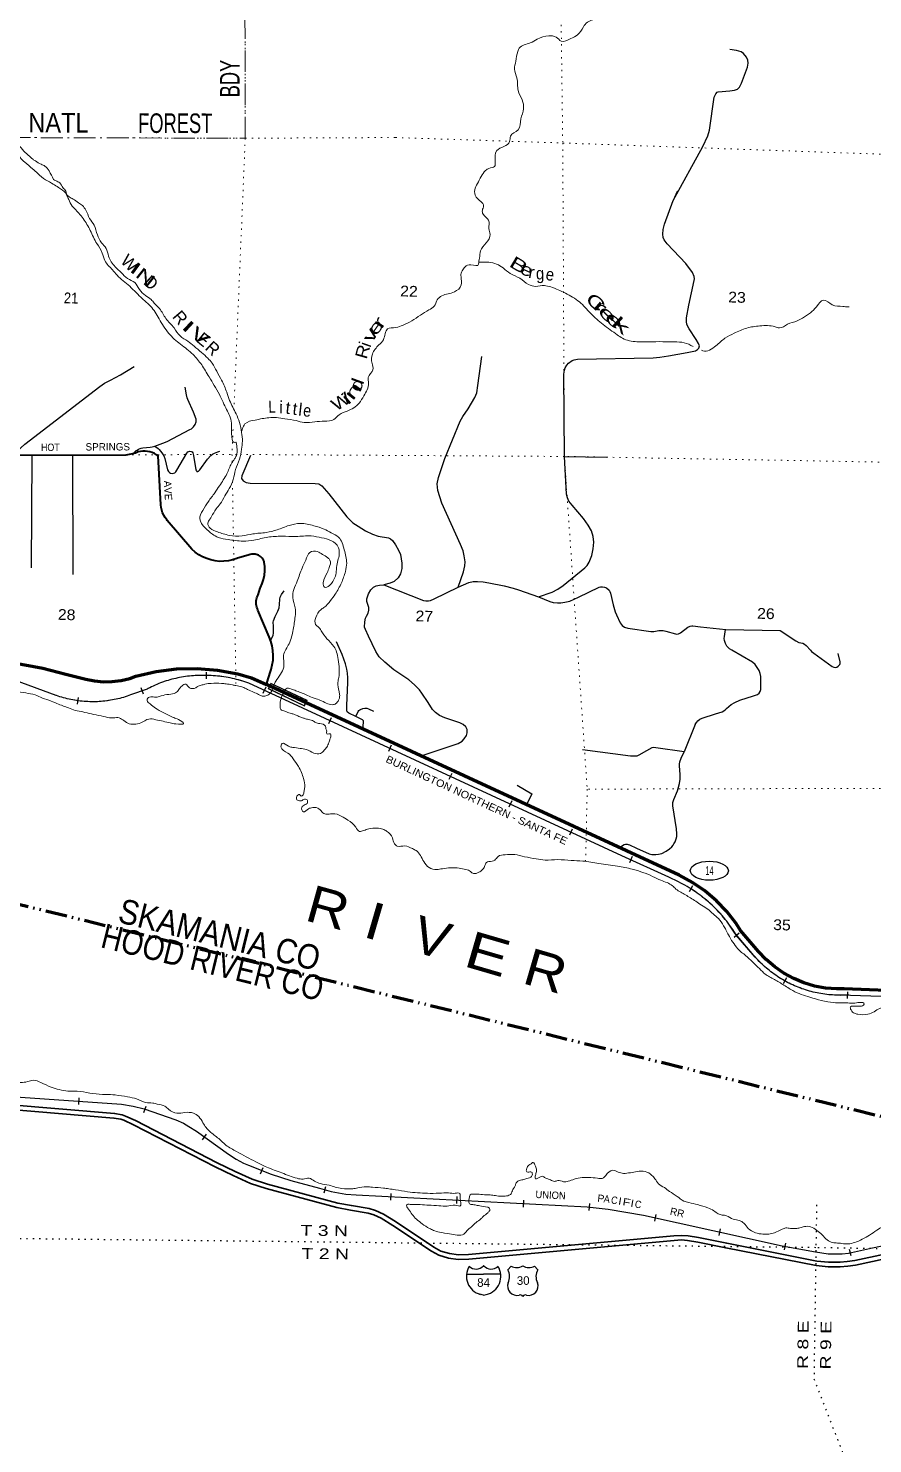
# Model space of a CAD drawing. Header units: feet. Extents: x -256679 to 5, y -731788 to -547785.
# Drawn here: x -206259 to -192535, y -664317 to -641305 of the extents above; entities that cross this region are included whole.
import ezdxf
from ezdxf.enums import TextEntityAlignment as Align

# ---------------------------------------------------------------- set-up
doc = ezdxf.new("R2010")
doc.units = ezdxf.units.FT
doc.header["$LTSCALE"] = 70
for name, pattern in [('DASH_DOUBLE_DOT', [9.2, 5, -1.2, 0.3, -1.2, 0.3, -1.2]), ('DOT_DASHED', [7.7, 5, -1.2, 0.3, -1.2]), ('DOTTED', [1.5, 0.3, -1.2])]:
    doc.linetypes.add(name, pattern=pattern)
for name, color, linetype, lineweight in [('10', 7, 'DASH_DOUBLE_DOT', 70), ('15', 7, 'Continuous', 25), ('16', 7, 'Continuous', 25), ('17', 7, 'Continuous', 25), ('18', 7, 'Continuous', 35), ('23', 7, 'Continuous', 70), ('26', 7, 'Continuous', 40), ('29', 7, 'Continuous', 25), ('34', 7, 'Continuous', 25), ('39', 7, 'Continuous', 13), ('44', 7, 'DOT_DASHED', 13), ('59', 7, 'Continuous', 13), ('6', 7, 'DOTTED', 25), ('7', 7, 'DOTTED', 13)]:
    doc.layers.add(name, color=color, linetype=linetype, lineweight=lineweight)
for name, color, linetype in [('12', 7, 'Continuous'), ('27', 7, 'Continuous'), ('41', 7, 'Continuous')]:
    doc.layers.add(name, color=color, linetype=linetype)

msp = doc.modelspace()

# ---------------------------------------------------------------- linework, layer by layer
at = {"layer": '10'}
msp.add_lwpolyline([(-223936.63, -662299.07), (-221569.05, -660071.51), (-207224.35, -655345.29), (-191917.8, -659112.25)], dxfattribs=at)
at = {"layer": '15'}
for p, q in [((-199134.73, -661558.53), (-198858.32, -661558.53)), ((-198862.02, -661427.06), (-198859.12, -661424.15)), ((-198855.95, -661426.53), (-198859.38, -661424.15)), ((-198858.32, -661904.11), (-198922.21, -661886.15)), ((-198858.85, -661904.37), (-198795.22, -661885.63))]:
    msp.add_line(p, q, dxfattribs=at)
msp.add_lwpolyline([(-198582.96, -661558.53), (-198858.85, -661558.53), (-198858.32, -661558.53)], dxfattribs=at)
for centre, radius, start, end in [((-198832.1, -661593.63), 306.13, 148.44436, 254.43378), ((-198980.7, -661311.03), 165.66, 227.34248, 315.8117), ((-198737.01, -661311.03), 165.66, 224.18831, 312.69403), ((-198885.61, -661593.63), 306.13, 283.08087, 31.62484)]:
    msp.add_arc(centre, radius, start, end, dxfattribs=at)
at = {"layer": '16'}
for p, q in [((-198464.75, -661488.32), (-198413.44, -661429.56)), ((-198221.68, -661423.59), (-198221.96, -661423.79)), ((-198029.59, -661429.47), (-197978.2, -661488.32))]:
    msp.add_line(p, q, dxfattribs=at)
for centre, radius, start, end in [((-198657.73, -661598.95), 222.05, 332.97043, 29.75871), ((-198322.36, -661271.9), 182.07, 239.97227, 303.45418), ((-198120.58, -661272.4), 181.52, 236.33975, 300.08743), ((-198120.59, -661271.9), 182.07, 236.54582, 236.59441), ((-197785.23, -661598.95), 222.05, 150.24129, 207.02957), ((-198318.54, -661753.85), 151.42, 159.09177, 283.81923), ((-198124.42, -661753.85), 151.42, 256.18077, 20.90823)]:
    msp.add_arc(centre, radius, start, end, dxfattribs=at)
for centre, major_axis, start_param, end_param in [((-198263.2, -661952.67), (-19.56, 51.67), 4.95877769, 6.28318531), ((-198179.75, -661952.67), (19.56, 51.67), 0, 1.32637542)]:
    msp.add_ellipse(centre, major_axis=major_axis, ratio=0.929097, start_param=start_param, end_param=end_param, dxfattribs=at)
at = {"layer": '17'}
msp.add_ellipse((-195190.04, -655000.99), major_axis=(-309.24, 1), ratio=0.500121, dxfattribs=at)
at = {"layer": '18'}
for points in [[(-206600.5, -658804.48), (-204857.2, -658947.38), (-204734.95, -658968.28), (-204678.94, -658989.84), (-204518.67, -659062.83), (-203190.3, -659750.79), (-202899.56, -659890.78), (-202618.23, -660014.14), (-202373.93, -660097.69), (-201227.89, -660403.75), (-201007.31, -660446.73), (-200719.49, -660494.28), (-200616.87, -660524.32), (-200486.84, -660584.8), (-200292.04, -660705.65), (-199665.87, -661123.87), (-199556.22, -661183.99), (-199413.34, -661224.98), (-199267.56, -661248.65), (-199102.5, -661243.35), (-195767.03, -660939.41), (-195644.17, -660929.65), (-195536.46, -660938.28), (-195365.98, -660964.22), (-194907.43, -661058.97), (-193442.56, -661347.79), (-193252.99, -661365.04), (-193063.42, -661365.04), (-192947.09, -661356.41), (-192826.46, -661339.17), (-191934.59, -661147.65)], [(-206605.16, -658879.35), (-204866.6, -659021.86), (-204754.94, -659040.95), (-204707.98, -659059.03), (-204551.48, -659130.3), (-203223.82, -659817.89), (-202930.9, -659958.93), (-202645.47, -660084.09), (-202395.77, -660169.49), (-201244.76, -660476.87), (-201020.6, -660520.55), (-200736.2, -660567.54), (-200643.37, -660594.71), (-200522.55, -660650.91), (-200332.65, -660768.72), (-199704.8, -661188.06), (-199584.94, -661253.78), (-199429.75, -661298.3), (-199272.41, -661323.84), (-199097.89, -661318.24), (-195760.66, -661014.14), (-195644.2, -661004.89), (-195545.11, -661012.83), (-195379.22, -661038.07), (-194922.27, -661132.49), (-193453.24, -661422.13), (-193256.4, -661440.04), (-193060.64, -661440.04), (-192939, -661431.02), (-192813.27, -661413.05), (-191935.23, -661224.5)]]:
    msp.add_lwpolyline(points, dxfattribs=at)
at = {"layer": '23'}
for points in [[(-206519.33, -651617.18), (-206020.53, -651705.7), (-205651.1, -651806.98), (-205326.83, -651888.65), (-205184.77, -651915.83), (-205040.64, -651928.02), (-204896.03, -651925.07), (-204752.53, -651907.02), (-204611.69, -651874.07), (-204509.71, -651840.16), (-204183.5, -651762.71), (-203850.98, -651719.79), (-203515.79, -651711.87), (-203181.61, -651739.02), (-202852.1, -651800.96), (-202632.46, -651862.64), (-202388.64, -651975.33)], [(-191900.05, -656962.5), (-192999.15, -656922.84), (-193119.44, -656923.57), (-193299.93, -656908.91), (-193477.9, -656875.47), (-193651.4, -656823.61), (-193818.53, -656753.89), (-193977.45, -656667.09), (-194126.43, -656564.15), (-194263.84, -656446.2), (-194388.16, -656314.54), (-194680.78, -655974.92), (-194755.37, -655860.3), (-194905.71, -655665.97), (-195075.54, -655488.42), (-195263, -655329.6), (-195466.04, -655191.24), (-195682.42, -655074.86), (-201743.72, -652273.4), (-202388.64, -651975.33)]]:
    msp.add_lwpolyline(points, dxfattribs=at)
at = {"layer": '26'}
msp.add_lwpolyline([(-202388.64, -651975.33), (-202381.25, -651951.28), (-202322.84, -651761.27), (-202312.64, -651731.32), (-202293.01, -651655.92), (-202281.37, -651578.88), (-202277.85, -651501.04), (-202282.48, -651423.27), (-202295.22, -651346.41), (-202315.92, -651271.29), (-202344.36, -651198.76), (-202525.96, -650764.03), (-202536.27, -650743.51), (-202545.75, -650718.93), (-202552.61, -650693.48), (-202556.77, -650667.46), (-202558.19, -650641.15), (-202556.85, -650614.83), (-202552.76, -650588.8), (-202545.98, -650563.34), (-202536.57, -650538.72), (-202524.64, -650515.23), (-202491.36, -650405.83), (-202486.06, -650395.55), (-202457.79, -650331.38), (-202436.39, -650264.62), (-202422.07, -650195.98), (-202415.02, -650126.22), (-202415.29, -650056.1), (-202422.89, -649986.4), (-202427.65, -649972.36), (-202435.64, -649954.41), (-202445.46, -649937.4), (-202457, -649921.5), (-202470.15, -649906.89), (-202484.74, -649893.74), (-202500.64, -649882.19), (-202517.65, -649872.36), (-202535.6, -649864.37), (-202554.28, -649858.29), (-202573.5, -649854.2), (-202593.04, -649852.15), (-202612.69, -649852.14), (-202632.23, -649854.19), (-202651.45, -649858.27), (-202670.14, -649864.34), (-202688.09, -649872.33), (-202859.89, -649921.52), (-202870.11, -649925.58), (-202938.07, -649947.96), (-203008.01, -649963.11), (-203079.14, -649970.86), (-203150.7, -649971.14), (-203221.89, -649963.94), (-203291.94, -649949.34), (-203360.08, -649927.49), (-203425.56, -649898.64), (-203487.67, -649863.1), (-203545.72, -649821.27), (-203599.08, -649773.6), (-204002.19, -649306.34), (-204009.96, -649297.03), (-204036.29, -649260.87), (-204058.71, -649222.14), (-204076.95, -649181.29), (-204090.82, -649138.75), (-204100.17, -649095), (-204104.89, -649050.51), (-204149.59, -648254.53), (-204174.59, -648237.22), (-204208.62, -648218.08), (-204244.46, -648202.6), (-204281.72, -648190.95), (-204320, -648183.26), (-204358.86, -648179.61), (-204397.9, -648180.05), (-204436.68, -648184.57), (-204474.77, -648193.11), (-204519.28, -648209.85), (-204594.83, -648231.21), (-204672.19, -648244.57), (-206870.31, -648249.68)], dxfattribs=at)
at = {"layer": '29'}
for p, q in [((-198953.19, -647111.27), (-198887.31, -646643.6)), ((-197546.2, -648265.93), (-197556.2, -646929.77)), ((-206200.51, -648250.86), (-206215.49, -650078.8)), ((-205541.54, -648248.08), (-205535.13, -650182.87)), ((-197546.2, -648265.93), (-196859.4, -648276.54)), ((-195417.85, -652624.28), (-195601.45, -653068.91)), ((-199888.61, -653136.33), (-199272.95, -652933.6))]:
    msp.add_line(p, q, dxfattribs=at)
for points in [[(-195777.61, -644102.47), (-195293.26, -643227.77), (-195213.66, -643052.29), (-195185.33, -642963.2), (-195109.77, -642423.26), (-195086.83, -642369.26), (-195062.55, -642344.97), (-195045.01, -642336.87), (-194856.13, -642320.67), (-194779.22, -642312.57), (-194732, -642293.67), (-194700.97, -642263.97), (-194667.24, -642196.48), (-194570.1, -641937.31), (-194559.31, -641872.51), (-194564.7, -641821.22), (-194586.29, -641775.32), (-194634.86, -641715.93), (-194672.64, -641688.93), (-194748.19, -641667.34), (-194856.13, -641651.14)], [(-197556.2, -646929.77), (-197546.37, -646864.28), (-197532.88, -646823.78), (-197505.89, -646783.29), (-197477.56, -646748.19), (-197419.55, -646707.7), (-197387.17, -646696.9), (-197331.85, -646683.4), (-196101.41, -646661.8), (-195994.83, -646653.7), (-195853.16, -646629.4), (-195550.94, -646575.41), (-195416.03, -646548.41), (-195380.96, -646529.51), (-195360.72, -646507.92), (-195351.27, -646467.42), (-195364.77, -646426.92), (-195405.23, -646364.83), (-195518.56, -646192.05), (-195553.65, -646121.86), (-195561.75, -646070.56), (-195561.74, -646013.87), (-195523.96, -645808.69), (-195437.61, -645403.73), (-195433.58, -645376.74), (-195436.28, -645338.94), (-195464.6, -645274.14), (-195572.53, -645128.36), (-195874.75, -644809.79), (-195926.02, -644745.01), (-195939.51, -644707.21), (-195944.9, -644653.21), (-195942.21, -644577.63), (-195917.92, -644491.22), (-195777.61, -644102.47)], [(-206472.32, -648251.21), (-206410.7, -648156.06), (-206381.02, -648123.66), (-206313.56, -648066.97), (-205096.63, -647130.18), (-205018.38, -647076.18), (-204923.94, -647024.89), (-204759.34, -646938.5), (-204538.08, -646800.82)], [(-204200.11, -648096.67), (-204071.6, -648050.77), (-204003.47, -648021.07), (-203631.77, -647829.4), (-203608.16, -647814.55), (-203573.76, -647786.2), (-203548.12, -647744.36), (-203529.91, -647705.21), (-203529.23, -647684.96), (-203529.23, -647659.31), (-203572.41, -647545.93), (-203666.85, -647340.75), (-203678.99, -647311.05), (-203688.43, -647265.16), (-203707.32, -647140.97)], [(-199272.64, -650392.78), (-199182.92, -650141.72), (-199162.68, -650044.53), (-199158.63, -649979.73), (-199173.47, -649882.54), (-199191.01, -649801.55), (-199232.84, -649698.96), (-199540.45, -649024.03), (-199605.21, -648818.85), (-199614.65, -648713.57), (-199594.41, -648608.27), (-199486.48, -648300.51), (-199238.23, -647690.37), (-199196.4, -647617.49), (-199108.71, -647490.59), (-199000.78, -647307.01), (-198971.09, -647231.43), (-198953.19, -647111.27)], [(-204552.24, -648218.15), (-204503.67, -648170.91), (-204491.19, -648161.46), (-204468.93, -648147.96), (-204443.29, -648136.49), (-204425.42, -648131.76), (-204396.75, -648127.04), (-204277.35, -648113.54), (-204248.68, -648107.46), (-204200.11, -648096.67)], [(-204200.11, -648096.67), (-204151.2, -648134.47), (-204132.31, -648154.72), (-204086.44, -648208.71), (-204055.41, -648255.96), (-204037.87, -648300.5), (-203994.7, -648485.43), (-203979.86, -648511.08), (-203966.37, -648524.58), (-203946.13, -648536.73), (-203921.84, -648540.78), (-203897.56, -648539.43), (-203877.32, -648529.98), (-203862.48, -648515.13), (-203843.59, -648489.48), (-203684.39, -648212.76), (-203666.85, -648192.51), (-203652.01, -648183.06), (-203633.12, -648177.66), (-203610.19, -648183.06), (-203598.04, -648191.16), (-203584.55, -648208.71), (-203573.76, -648249.21), (-203535.98, -648482.73), (-203527.89, -648498.93), (-203518.44, -648508.38), (-203502.25, -648511.08), (-203491.46, -648505.68), (-203471.22, -648482.73), (-203345.75, -648309.95), (-203294.48, -648251.91), (-203266.15, -648226.26), (-203232.42, -648210.06), (-203181.15, -648188.46), (-203147.42, -648179.01)], [(-202650.28, -648247.96), (-202789.25, -648581.27), (-202793.29, -648621.77), (-202767.66, -648662.26), (-202720.44, -648689.26), (-202654.33, -648700.06), (-201596.58, -648705.46), (-201535.87, -648713.56), (-201488.65, -648743.25), (-201375.32, -648872.84), (-201083.9, -649245.4), (-200986.75, -649342.59), (-200900.41, -649401.98), (-200776.28, -649477.58), (-200662.96, -649531.57), (-200571.21, -649563.97), (-200403.92, -649590.96), (-200371.53, -649604.47), (-200341.85, -649631.46), (-200290.59, -649704.35), (-200242.01, -649790.75), (-200209.64, -649860.94), (-200186.7, -649998.63), (-200188.05, -650087.71), (-200208.29, -650174.11), (-200247.41, -650238.9), (-200310.82, -650298.3), (-200376.93, -650325.29), (-200478.8, -650352.29)], [(-197964.62, -650549.37), (-197743.35, -650471.09), (-197650.26, -650425.2), (-197565.26, -650363.11), (-197214.48, -650076.94), (-197175.35, -650036.44), (-197142.97, -649982.45), (-197101.15, -649877.16), (-197078.21, -649766.47), (-197068.77, -649661.18), (-197076.86, -649569.39), (-197106.55, -649477.6), (-197160.51, -649385.81), (-197236.07, -649272.42), (-197419.55, -649056.44), (-197473.51, -648994.35), (-197497.8, -648937.66), (-197511.3, -648878.26), (-197546.2, -648265.93)], [(-199272.64, -650392.78), (-199097.92, -650317.19), (-199030.46, -650301), (-198960.3, -650301), (-198868.56, -650306.4), (-198774.12, -650322.59), (-198525.87, -650371.19), (-198377.46, -650406.29), (-198291.12, -650433.28), (-197964.62, -650549.37)], [(-202320.74, -651263.15), (-202277.91, -651173), (-202273.18, -651136.55), (-202275.88, -651023.16), (-202277.91, -650959.72), (-202273.18, -650936.77), (-202246.2, -650866.58), (-202203.02, -650780.19), (-202183.46, -650728.89), (-202176.04, -650674.9), (-202170.64, -650588.51), (-202163.9, -650552.06), (-202155.81, -650530.46), (-202146.36, -650512.92), (-202100.49, -650450.82)], [(-199272.95, -652933.6), (-199209.23, -652895.42), (-199172.8, -652857.62), (-199139.07, -652803.63), (-199124.23, -652760.43), (-199125.58, -652706.44), (-199145.82, -652663.25), (-199190.34, -652625.45), (-199242.96, -652598.45), (-199491.2, -652517.46), (-199576.2, -652476.97), (-199642.31, -652431.07), (-199689.53, -652379.78), (-199761.04, -652263.69), (-199860.88, -652115.2), (-199901.35, -652058.51), (-199979.61, -651977.52), (-200074.05, -651896.53), (-200316.9, -651734.54), (-200462.61, -651610.35), (-200555.7, -651521.26), (-200608.32, -651437.57), (-200732.44, -651189.2), (-200781.01, -651081.21), (-200793.15, -651043.41), (-200791.8, -650957.02), (-200781.01, -650897.62), (-200764.82, -650865.23), (-200737.84, -650811.24), (-200721.65, -650765.34), (-200721.65, -650719.45), (-200759.42, -650622.26), (-200759.43, -650579.06), (-200732.44, -650498.07), (-200691.97, -650435.97), (-200646.09, -650390.08), (-200602.92, -650368.48), (-200548.95, -650357.69), (-200478.8, -650352.29)], [(-200478.8, -650352.29), (-199833.9, -650606.05), (-199795.45, -650614.16), (-199755.65, -650614.15), (-199719.89, -650606.06), (-199661.2, -650579.06), (-199272.64, -650392.78)], [(-197964.62, -650549.37), (-197782.46, -650625), (-197727.15, -650641.21), (-197659.69, -650646.61), (-197603.02, -650643.91), (-197539.61, -650635.8), (-197457.31, -650616.91), (-197318.35, -650554.81), (-196978.36, -650392.83), (-196957.44, -650386.08), (-196928.44, -650384.73), (-196891.33, -650388.78), (-196859.63, -650403.63), (-196820.51, -650438.73), (-196804.99, -650461.67), (-196794.87, -650490.02), (-196751.7, -650679), (-196719.32, -650792.39), (-196697.73, -650840.98), (-196638.37, -650973.27), (-196605.99, -651013.76), (-196568.21, -651040.76), (-196514.24, -651056.96), (-196140.53, -651110.96), (-196093.3, -651110.95), (-196009.66, -651097.46), (-195969.18, -651094.76), (-195938.15, -651097.46), (-195899.02, -651105.55), (-195737.12, -651148.75), (-195717.56, -651152.8), (-195693.28, -651148.75), (-195656.17, -651132.55), (-195537.44, -651040.76), (-195501.7, -651024.57), (-195474.71, -651019.17), (-195456.49, -651019.16), (-195332.37, -651035.36), (-194923.85, -651079.52)], [(-195417.85, -652624.28), (-195395.79, -652589.05), (-195395.12, -652585), (-195374.21, -652562.05), (-195344.52, -652537.75), (-195306.75, -652518.86), (-195088.18, -652451.36), (-194980.25, -652416.27), (-194955.29, -652404.12), (-194931.68, -652386.57), (-194910.09, -652364.97), (-194834.54, -652300.18), (-194775.18, -652265.08), (-194691.53, -652229.99), (-194470.26, -652157.09), (-194408.21, -652134.15), (-194381.22, -652116.6), (-194363.01, -652089.6), (-194354.24, -652054.5), (-194352.89, -651842.58), (-194362.33, -651795.33), (-194379.2, -651746.74), (-194410.9, -651698.14), (-194446.66, -651648.2), (-194486.45, -651611.75), (-194826.44, -651417.37), (-194862.88, -651391.73), (-194904.7, -651349.88), (-194928.99, -651309.38), (-194945.17, -651258.09), (-194947.88, -651224.34), (-194945.17, -651190.59), (-194924.72, -651079.51)], [(-194923.85, -651079.52), (-194035.99, -651093.17), (-193786.52, -651264.98)], [(-200934.94, -652495.37), (-201046.79, -652441.86), (-201075.8, -652420.26), (-201084.57, -652401.36), (-201084.57, -652317.67), (-201065.68, -651939.71), (-201064.33, -651865.47), (-201071.07, -651791.23), (-201081.87, -651725.09), (-201103.45, -651640.04), (-201160.12, -651483.46), (-201249.16, -651280.98)], [(-193786.52, -651264.98), (-193733.61, -651290.49), (-193668.85, -651303.99), (-193641.86, -651317.48), (-193616.23, -651339.08), (-193547.42, -651417.37), (-193528.53, -651437.62), (-193489.41, -651464.62), (-193193.94, -651681.95), (-193165.61, -651692.75), (-193139.97, -651695.44), (-193117.04, -651690.05), (-193096.8, -651677.9), (-193069.82, -651646.85), (-193064.42, -651630.65), (-193064.42, -651603.65), (-193096.8, -651467.32)], [(-200934.94, -652495.37), (-200895.01, -652414.86), (-200884.89, -652398.66), (-200872.08, -652386.52), (-200861.28, -652379.77), (-200822.83, -652363.57), (-200787.08, -652358.17), (-200758.07, -652360.87), (-200731.76, -652367.62), (-200650.13, -652409.46)], [(-200822.6, -652702.7), (-200809.34, -652587.65), (-200811.36, -652566.05), (-200825.53, -652547.15), (-200934.94, -652495.37)], [(-195601.45, -653068.91), (-196061.62, -653000.76), (-196098.72, -652998.06), (-196123.69, -653003.46), (-196212.73, -653049.35), (-196334.16, -653124.95), (-196367.21, -653137.09), (-196404.31, -653141.14), (-196471.77, -653138.44), (-197251.59, -653035.86)], [(-196649.22, -654625.33), (-196573.63, -654577.39), (-196551.37, -654570.64), (-196527.08, -654569.29), (-196506.85, -654574.69), (-196489.98, -654582.79), (-196373.95, -654636.78), (-196166.18, -654725.87), (-196127.06, -654735.32), (-196097.38, -654738.02), (-196060.95, -654738.02), (-196015.07, -654733.97), (-195961.11, -654720.47), (-195890.95, -654685.38), (-195835.64, -654647.58), (-195801.91, -654613.83), (-195778.97, -654585.49), (-195765.48, -654565.24), (-195745.92, -654532.84), (-195727.03, -654484.25), (-195718.25, -654442.4), (-195717.59, -654400.56), (-195720.95, -654320.92), (-195783.01, -653945.65), (-195783.02, -653893.01), (-195769.52, -653843.07), (-195707.46, -653702.68), (-195672.38, -653583.89), (-195662.26, -653511), (-195664.29, -653438.11), (-195675.08, -653295.02), (-195675.75, -653269.38), (-195667.66, -653232.93), (-195645.4, -653170.84), (-195601.45, -653068.91)], [(-198310.77, -653607.75), (-198074.55, -653753.09), (-198163.12, -653927.54)]]:
    msp.add_lwpolyline(points, dxfattribs=at)
msp.add_arc((-192409.64, -645506.21), 3646.6, 154.81866, 156.58321, dxfattribs=at)
at = {"layer": '34', "lineweight": 13}
for p, q in [((-205805.49, -652149.66), (-206467.7, -651905.64)), ((-204329.44, -652048.09), (-204596.78, -652142.66)), ((-195724.37, -655165.63), (-202674.41, -651953.41)), ((-194463.92, -656379.81), (-194766.15, -656027)), ((-191859.59, -657064.04), (-193002.76, -657022.77))]:
    msp.add_line(p, q, dxfattribs=at)
at = {"layer": '34'}
for p, q in [((-203365.93, -651772.68), (-203366.22, -651883.29)), ((-204428.71, -652023.69), (-204391.82, -652127.97)), ((-202399.59, -652017.79), (-202446, -652118.19)), ((-205449.11, -652182.81), (-205465.24, -652292.24)), ((-201334.8, -652513.62), (-201381.2, -652614.03)), ((-200360.42, -652961.09), (-200406.83, -653061.5)), ((-199375.91, -653419), (-199422.31, -653519.4)), ((-198401.53, -653866.47), (-198447.93, -653966.87)), ((-197417.01, -654324.37), (-197463.42, -654424.78)), ((-196442.64, -654771.84), (-196489.04, -654872.25)), ((-195462.37, -655248.09), (-195520.17, -655342.4)), ((-194702.49, -656015.06), (-194786.5, -656087.02)), ((-194749.31, -656052.83), (-194769.11, -656020.66)), ((-193936.52, -656744.98), (-193990.55, -656841.5)), ((-192943.75, -656968.75), (-192947.74, -657079.29)), ((-205439.57, -658802.54), (-205431.97, -658692.19)), ((-204379.11, -658933.12), (-204343.31, -658828.47)), ((-203427.55, -659374.45), (-203363.12, -659284.54)), ((-202484.39, -659927.6), (-202443.71, -659824.74)), ((-201452.76, -660239.27), (-201424.19, -660132.41)), ((-200364.97, -660358.86), (-200359.34, -660248.4)), ((-199294.02, -660410.82), (-199288.39, -660300.35)), ((-198209.77, -660468.67), (-198204.14, -660358.21)), ((-197142.38, -660522.67), (-197129.78, -660412.78)), ((-196077.59, -660699.74), (-196053.65, -660591.75)), ((-195030.25, -660929.32), (-195006.3, -660821.33)), ((-193967.92, -661165.37), (-193948.8, -661056.42)), ((-192886.08, -661264.98), (-192909.83, -661156.95))]:
    msp.add_line(p, q, dxfattribs=at)
for points in [[(-202942.14, -651874.91), (-202976.16, -651867.71), (-203010.57, -651860.99), (-203044.82, -651854.98), (-203079.23, -651849.35), (-203113.89, -651844.46), (-203148.4, -651840.27), (-203183.12, -651836.64), (-203217.8, -651833.47), (-203252.75, -651831.04), (-203287.47, -651829.12), (-203322.47, -651827.95), (-203357.23, -651827.3), (-203392.21, -651827.21), (-203415.77, -651827.59), (-203448.06, -651827.14), (-203480.16, -651827.43), (-203512.27, -651828.28), (-203544.58, -651829.49), (-203576.7, -651831.44), (-203608.67, -651833.95), (-203640.82, -651836.81), (-203672.8, -651840.43), (-203704.6, -651844.6), (-203736.6, -651849.32), (-203768.24, -651854.6), (-203799.9, -651860.25), (-203831.56, -651866.64), (-203862.87, -651873.58), (-203894.19, -651881.09), (-203925.33, -651888.95), (-203956.49, -651897.57), (-203987.28, -651906.55), (-204018.09, -651916.28), (-204048.55, -651926.37), (-204079, -651937.02), (-204109.1, -651948.24), (-204139.03, -651960.01), (-204168.77, -651972.15), (-204198.35, -651985.04), (-204227.76, -651998.29), (-204256.8, -652012.11), (-204285.67, -652026.29), (-204314.19, -652041.22), (-204329, -652049.1), (-204596.41, -652143.7), (-204625.39, -652154.28), (-204654.47, -652164.14), (-204683.72, -652173.51), (-204713.27, -652182.61), (-204742.9, -652190.98), (-204772.55, -652198.8), (-204802.47, -652206.34), (-204832.5, -652213.16), (-204862.52, -652219.44), (-204892.91, -652225.27), (-204923.15, -652230.49), (-204953.51, -652235.37), (-204984.11, -652239.59), (-205014.57, -652243.19), (-205045.22, -652246.31), (-205075.81, -652249.02), (-205106.66, -652251.07), (-205137.3, -652252.67), (-205168.18, -652253.61), (-205198.86, -652254.1), (-205229.72, -652254.09), (-205260.44, -652253.46), (-205291.17, -652252.27), (-205321.87, -652250.7), (-205352.64, -652248.4), (-205383.37, -652245.69), (-205413.95, -652242.38), (-205444.49, -652238.68), (-205474.95, -652234.2), (-205505.36, -652229.31), (-205535.56, -652223.98), (-205565.79, -652218.09), (-205595.87, -652211.58), (-205625.96, -652204.51), (-205655.79, -652197.15), (-205685.54, -652189.02), (-205715.06, -652180.42), (-205744.56, -652171.44), (-205773.68, -652161.93), (-205802.87, -652151.72), (-205805.86, -652150.7), (-206468.07, -651906.68)], [(-194771.38, -656020.57), (-194774.08, -656016.17), (-194794.93, -655982.98), (-194816.46, -655950.21), (-194838.49, -655917.95), (-194861.12, -655885.9), (-194884.14, -655854.17), (-194907.95, -655823.05), (-194932.16, -655792.26), (-194957.06, -655761.87), (-194982.35, -655731.8), (-195008.24, -655702.43), (-195034.52, -655673.39), (-195061.28, -655644.85), (-195088.74, -655616.73), (-195116.49, -655589.23), (-195144.84, -655561.93), (-195173.57, -655535.45), (-195202.89, -655509.19), (-195232.61, -655483.73), (-195262.72, -655458.58), (-195293.11, -655434.05), (-195324.2, -655409.94), (-195355.68, -655386.63), (-195387.35, -655363.73), (-195419.7, -655341.25), (-195452.14, -655319.48), (-195485.08, -655298.21), (-195518.6, -655277.67), (-195552.11, -655257.62), (-195586.11, -655238.09), (-195620.69, -655219.28), (-195655.28, -655200.97), (-195690.14, -655183.27), (-195848.65, -655107.32), (-196612.39, -654756.41), (-202674.83, -651954.43), (-202707.62, -651942.35), (-202740.54, -651931.07), (-202773.67, -651920.36), (-202807.12, -651909.94), (-202840.67, -651900.36), (-202874.25, -651891.4), (-202908.15, -651882.75), (-202942.14, -651874.91)], [(-191900.89, -657064.01), (-193061.6, -657021.75), (-192927.38, -657021.57), (-193026.38, -657024.92), (-193058.5, -657025.3), (-193090.46, -657025.31), (-193122.35, -657024.53), (-193154.23, -657023.51), (-193186.29, -657021.68), (-193218.06, -657019.36), (-193249.79, -657016.52), (-193281.74, -657013.15), (-193313.36, -657009.02), (-193344.95, -657004.64), (-193376.49, -656999.47), (-193408.13, -656993.92), (-193439.32, -656987.75), (-193470.6, -656980.92), (-193501.71, -656973.72), (-193532.78, -656966), (-193563.53, -656957.53), (-193594.37, -656948.65), (-193624.92, -656939.29), (-193655.29, -656929.29), (-193685.35, -656918.8), (-193715.38, -656907.78), (-193745.24, -656896.39), (-193774.78, -656884.25), (-193804.16, -656871.74), (-193833.36, -656858.58), (-193862.4, -656845.05), (-193891, -656830.9), (-193919.44, -656816.39), (-193947.58, -656801.37), (-193975.53, -656785.72), (-194003.08, -656769.72), (-194030.58, -656753.19), (-194057.51, -656736.2), (-194084.41, -656718.68), (-194110.75, -656700.69), (-194136.93, -656682.33), (-194162.69, -656663.6), (-194188.26, -656644.25), (-194213.29, -656624.42), (-194238.03, -656604.36), (-194262.59, -656583.66), (-194286.61, -656562.74), (-194310.34, -656541.33), (-194333.62, -656519.29), (-194356.5, -656497.17), (-194379.09, -656474.56), (-194401.23, -656451.32), (-194422.98, -656427.99), (-194444.31, -656404.31), (-194751.72, -656046.84)], [(-208661.4, -658525.97), (-204745.74, -658795.59), (-204552.96, -658830.52), (-204376.23, -658873.64), (-203860.14, -659050.22), (-203738.41, -659106.5), (-203647.86, -659158.26), (-203527.17, -659235.89), (-203006.3, -659609.15), (-202880.99, -659692.77), (-202760.43, -659753.08), (-202682.92, -659787.55), (-202312.46, -659934.08), (-201993.7, -660037.51), (-201528.43, -660162.52), (-201336.82, -660213.76), (-201097.72, -660257.33), (-200928.76, -660272.85), (-197172.85, -660464.22), (-196833.36, -660503.13), (-196259.36, -660600.83), (-194004.44, -661100.87), (-193464.59, -661195.63), (-193256.53, -661227.21), (-193148.9, -661231.52), (-193031.93, -661231.32), (-192929.38, -661218.59), (-192537.36, -661132.39), (-191933.69, -661010.14)]]:
    msp.add_lwpolyline(points, dxfattribs=at)
at = {"layer": '34', "lineweight": 13}
msp.add_lwpolyline([(-208661.46, -658527.07), (-204745.88, -658796.68), (-204553.19, -658831.6), (-204376.54, -658874.7), (-203860.55, -659051.24), (-203738.91, -659107.48), (-203648.43, -659159.2), (-203527.79, -659236.8), (-203006.93, -659610.05), (-202881.54, -659693.72), (-202760.9, -659754.07), (-202683.35, -659788.56), (-202312.83, -659935.12), (-201994.01, -660038.57), (-201528.71, -660163.58), (-201337.06, -660214.83), (-201097.87, -660258.42), (-200928.84, -660273.95), (-197172.94, -660465.32), (-196833.52, -660504.22), (-196259.57, -660601.91), (-194004.65, -661101.95), (-193464.77, -661196.72), (-193256.63, -661228.31), (-193148.92, -661232.62), (-193031.86, -661232.42), (-192929.19, -661219.68), (-192537.13, -661133.47), (-191933.47, -661011.22)], dxfattribs=at)
for centre, radius, start, end in [((-203452.03, -653671.34), 1845.21, 88.87398, 118.39236), ((-203376.56, -653826.13), 2000.03, 69.44713, 91.12328), ((-205210.72, -650490.4), 1762.63, 250.27959, 290.38404), ((-196684.56, -657197.47), 2247.29, 31.38832, 64.72682), ((-193069.85, -655194.26), 1830.02, 220.35714, 272.342)]:
    msp.add_arc(centre, radius, start, end, dxfattribs=at)
at = {"layer": '39'}
msp.add_line((-202081.13, -652059.88), (-202130.47, -652154.35), dxfattribs=at)
for points in [[(-203440.61, -646774.09), (-203582.01, -646607.43), (-203785.54, -646440.98), (-203976.76, -646264.84), (-204134.11, -646027.48), (-204272.38, -645822.79), (-204403.12, -645702.59), (-204611.6, -645499.87), (-204816.72, -645319.32), (-204892.28, -645230.83), (-205014.18, -645082.8), (-205056.63, -644959.15), (-205144.32, -644806.1), (-205252.26, -644592.25), (-205305.49, -644494.38), (-205440.35, -644309.85), (-205545.18, -644194.42), (-205602.18, -644088.41), (-205632.27, -644021.31), (-205651.29, -643986.65), (-205770.78, -643892.87), (-205853.35, -643838.29), (-205977.56, -643768.46), (-206106.83, -643666.37), (-206192.69, -643587.61), (-206313.89, -643483.75), (-206393.69, -643403.17), (-206470.24, -643280.54), (-206595.98, -643194.6), (-206771.06, -643014.93), (-206917.52, -642816.01), (-206975.35, -642738.07), (-207207.15, -642510.59), (-207356.5, -642341.69), (-207526.4, -642190.26), (-207596.95, -642067.8), (-207704.01, -641960.34), (-207754.66, -641910.7), (-207852.3, -641755.35), (-207802.57, -641564.15), (-207683.24, -641391.02), (-207572.33, -641231.7), (-207497.58, -641075.34), (-207415.99, -640891.09), (-207380.76, -640715.52), (-207444.18, -640555.14), (-207533.4, -640454.21), (-207681.21, -640301.42), (-207745.22, -640161.09), (-207758.29, -640060.37), (-207808.22, -639850.22), (-207783.23, -639682.38), (-207759.21, -639584.87)], [(-207699.19, -639585.2), (-207691.71, -639636.87), (-207667.68, -639705.8), (-207648.55, -639804.69), (-207652.32, -639864.78), (-207663.99, -639988.86), (-207643.86, -640121.89), (-207618.54, -640214.94), (-207568.31, -640278.61), (-207499.94, -640338.79), (-207427.32, -640391.08), (-207351.53, -640471.54), (-207317.61, -640544.77), (-207302.3, -640637.53), (-207278.7, -640788.72), (-207279.94, -640899.06), (-207319.77, -641026.33), (-207386.86, -641194.95), (-207460.37, -641309.21), (-207529.17, -641399.52), (-207589.78, -641484.05), (-207648.98, -641588.68), (-207667.24, -641664.41), (-207675.96, -641756.47), (-207650.23, -641835.48), (-207544.75, -641928.85), (-207448.88, -642007.89), (-207330.92, -642153.8), (-207228.63, -642287.22), (-207112.32, -642421.04), (-207007.49, -642536.46), (-206908.56, -642647.7), (-206829.41, -642750.34), (-206736.72, -642869.43), (-206655.39, -642966.11), (-206554.74, -643087.44), (-206476.83, -643163.95), (-206400.39, -643222.37), (-206307.28, -643327.42), (-206260.35, -643366.91), (-206188.08, -643431.22), (-206144.86, -643460.57), (-206050.27, -643515.5), (-205989.03, -643545.37), (-205921.18, -643623.6), (-205849.11, -643762.16)], [(-202793.49, -647862.01), (-202777.82, -647814.8), (-202737.47, -647737.71), (-202573.26, -647674.26), (-202458.35, -647651.51), (-202351.69, -647636.55), (-202223.36, -647634.26), (-202091.61, -647652.14), (-201904.15, -647683.68), (-201772.75, -647713.59), (-201602.01, -647700.49), (-201445.47, -647693), (-201292.28, -647663.34), (-201205.87, -647587.59), (-201073.82, -647527.22), (-200881.64, -647398.35), (-200806.01, -647280.15), (-200729.78, -647073.66), (-200733.07, -646981.25), (-200657.2, -646855.03), (-200672.21, -646752.25), (-200665.78, -646601.93), (-200559.17, -646452.51), (-200488.55, -646368.28), (-200419.22, -646191.69), (-200286.29, -646169.47), (-200168.9, -646130.74), (-200026.61, -646062.63), (-199885.55, -645968.4), (-199746.72, -645882.14), (-199660.79, -645822.43), (-199611.6, -645717.5), (-199535.56, -645653.49), (-199333.31, -645591.14), (-199221.75, -645477.99), (-199225.87, -645345.42), (-199217.56, -645267.4), (-199206.95, -645247.64), (-199160.95, -645182.76), (-199063.83, -645151.47), (-198941.27, -645140.98), (-198941.21, -645138.98), (-198924.3, -645041.14), (-198906.8, -644923.25), (-198816.8, -644793.42), (-198752.59, -644654.81), (-198771.9, -644561.94), (-198777.9, -644425.31), (-198867.24, -644328.39), (-198879.3, -644261.82), (-198859.27, -644194.17), (-198979.23, -644048.2), (-199001.78, -643929.15), (-198958.78, -643830.06), (-198826.25, -643617.19), (-198771.12, -643582.67), (-198679.95, -643549.2), (-198669.81, -643477.25), (-198644.36, -643293.37), (-198435.62, -643146.92), (-198421.01, -643059.05), (-198299.67, -642954.22), (-198252.37, -642776.99), (-198209.48, -642613.68), (-198233.26, -642468.5), (-198296.86, -642314.14), (-198316.99, -642112.88), (-198356.79, -641967.24), (-198335.05, -641841.44), (-198304.23, -641679.79), (-198278.61, -641626.36), (-198101.8, -641543.2), (-197985.77, -641482.36), (-197799.77, -641427.56), (-197680.16, -641449.1), (-197595.88, -641513.76), (-197442.34, -641472.07), (-197330.31, -641411.11), (-197236.36, -641283.4), (-197171.99, -641207.01), (-197026.04, -641151.05), (-196934.16, -641093.52), (-196855.46, -640939.28), (-196783.83, -640752.73), (-196730.17, -640631.88), (-196595.7, -640557.53), (-196482.02, -640440.43), (-196385.25, -640284.71), (-196428.41, -640185.12), (-196349.6, -640095.1), (-196250.24, -639987.62), (-196174.84, -639877.43), (-196120.77, -639742.55), (-196062.61, -639686.28)], [(-205849.11, -643762.16), (-205780.08, -643800.29), (-205748.57, -643819.26), (-205696.69, -643895.02), (-205650.23, -643950.56), (-205637.75, -644010.36)], [(-205527.79, -644080.54), (-205562.26, -644066.32), (-205596.01, -644045), (-205617.32, -644028.13), (-205640.42, -644008.59)], [(-205527.79, -644080.54), (-205443.4, -644141.19), (-205380.62, -644187.16), (-205324.68, -644261.03), (-205262.49, -644395.29), (-205189.65, -644507.78), (-205136.06, -644661.85), (-205067.75, -644792.27), (-204996.26, -644882.64), (-204953.92, -645010.3), (-204848.75, -645181.93), (-204747.34, -645277.19), (-204645.93, -645372.45), (-204529.67, -645440.04), (-204452.76, -645550.64), (-204355.47, -645649.8), (-204263.25, -645716.69), (-204212.78, -645772.34), (-204127.27, -645863.13), (-204021.74, -646022.72), (-203890, -646177.06), (-203791.59, -646306.35), (-203665.86, -646392.28), (-203566.04, -646473.45), (-203444.72, -646573.3), (-203341.36, -646670.62), (-203271.52, -646748.91), (-203197.2, -646879.5), (-203117.41, -647028.31), (-203032.97, -647223.42), (-202986.8, -647357.21), (-202882.87, -647570.94), (-202826.93, -647713.04), (-202791.6, -647874.61), (-202779.83, -648019.43), (-202791.62, -648147.52), (-202824.44, -648309.12), (-202891.59, -648479.74), (-202928.35, -648639.22), (-202992.86, -648787.85), (-203064.54, -648908.17), (-203142.53, -649038.35), (-203207.03, -649118.75), (-203280.83, -649243.03), (-203310.22, -649288.33), (-203342.15, -649351.62), (-203302.46, -649433.05), (-203183.97, -649492.68), (-202993.21, -649548.4), (-202785.01, -649556.46), (-202611.74, -649525.37), (-202390.58, -649501.7), (-202212.95, -649458.71), (-202020.47, -649388.05), (-201839.13, -649355.19), (-201617.74, -649391.73), (-201453.02, -649446.69), (-201336.58, -649508.27), (-201216.38, -649577.99), (-201124.23, -649783.35), (-201084.49, -649999.23), (-201104.58, -650137.11), (-201170.09, -650319.83), (-201271.76, -650505.5), (-201344.91, -650607.73), (-201456.53, -650722.88), (-201505.65, -650757.58), (-201585.52, -650883.69), (-201588.89, -650997.97), (-201553.79, -651031.1), (-201497.66, -651098.96), (-201405.33, -651230.07), (-201292.73, -651353.75), (-201249.33, -651445.32), (-201222.77, -651564.49), (-201205.41, -651723.53), (-201213.43, -651859.75), (-201225.8, -651939.66), (-201208.09, -652086.67), (-201198.02, -652153.19), (-201207.63, -652207.09), (-201251.74, -652276.04), (-201298.57, -652300.77), (-201390.33, -652286.06), (-201491.21, -652240.99), (-201578.37, -652206.34), (-201647.87, -652184.26), (-201742.81, -652141.36), (-201829.91, -652104.71), (-201913.19, -652074.2), (-201982.56, -652048.1), (-202070.55, -652041.53), (-202081.13, -652059.88)], [(-198928.25, -645107.25), (-198775.95, -645107.66), (-198646.55, -645137.51), (-198542.2, -645200.75), (-198424.65, -645292.46), (-198268.58, -645369.25), (-198129.24, -645469.62), (-198009.92, -645501.19), (-197871.22, -645487.16), (-197767.68, -645510.24), (-197530.1, -645609.45), (-197301.89, -645754.56), (-197118.92, -645938.48), (-196915.92, -646122.98), (-196686.29, -646288.19), (-196601.78, -646344.83), (-196366.91, -646399.82), (-196174.56, -646401.4), (-195948.04, -646399.96), (-195755.75, -646403.55), (-195597.79, -646416.17), (-195452.99, -646479.51)], [(-195317.49, -646538.77), (-195293.08, -646549.45), (-195082.16, -646465.27), (-194936.33, -646345.1), (-194787.61, -646263.13), (-194580.71, -646178.84), (-194367.21, -646142.91), (-194121.14, -646158.09), (-194051.53, -646176.17), (-193919.54, -646117.8), (-193763.58, -646062.13), (-193676.05, -646016.51), (-193547.3, -645931.96), (-193450.18, -645832.44), (-193334.73, -645723.42), (-193190.68, -645799.85), (-193019.12, -645826.91), (-192931.19, -645835.49), (-192919.17, -645835.84)], [(-202882.46, -648033.53), (-202884.49, -648034.45), (-202957.56, -647725.29), (-203035.23, -647504.3), (-203154.18, -647256.02), (-203322.19, -646972.19), (-203440.61, -646774.09)], [(-202882.46, -648033.53), (-202872.48, -648087.59), (-202866.16, -648141.98), (-202867.42, -648220.4), (-202891.46, -648282.38), (-202920.55, -648325.38), (-202930.21, -648338.55)], [(-202264.59, -651975.9), (-202237.34, -651920.29), (-202106.34, -651691.31), (-202108.68, -651498.59), (-202020.97, -651310.5), (-201954.05, -651079.67), (-201921.81, -650869.89), (-201921.57, -650725.41), (-201960.78, -650559.72), (-201944.99, -650431.75), (-201886.73, -650290.96), (-201810.44, -650082.47), (-201748.42, -649949.82), (-201680.62, -649825.37), (-201562, -649812.76), (-201479.14, -649857.31), (-201390.62, -649914.07), (-201355.7, -649953.21), (-201367.19, -650071.28), (-201401.83, -650158.57), (-201464.74, -650321.29), (-201446.79, -650392.05), (-201363.8, -650364.36), (-201322.33, -650317.41), (-201275.86, -650236.48), (-201252.82, -650134.81), (-201241.15, -650010.73), (-201214.05, -649907.16), (-201204.97, -649803.08), (-201221.11, -649738.39), (-201332.35, -649636.82), (-201491.25, -649588.06), (-201662.75, -649558.99), (-201907.47, -649565.92), (-202137.87, -649563.23), (-202366.79, -649578.65), (-202592.66, -649626.27), (-202769.53, -649643.2), (-203013.24, -649616.04), (-203170.6, -649583.37), (-203267.19, -649528.39), (-203384.44, -649426.65), (-203472.36, -649281.61), (-203424.23, -649144.55), (-203331.76, -648998.74), (-203227.33, -648855.28), (-203153.93, -648745.03), (-203031.89, -648547.91), (-202954.78, -648379.58), (-202930.21, -648338.55)], [(-206541.49, -652048.67), (-206472.72, -652076.07), (-206297.39, -652111.27), (-206150.03, -652143.65), (-206031.24, -652193.26), (-205888.43, -652243.57), (-205767.63, -652293.24), (-205581.29, -652362.87), (-205466.21, -652402.34), (-205338.65, -652426.11), (-205197.36, -652460.32), (-205035.99, -652493.11), (-204906.42, -652516.95), (-204801.94, -652507.94)], [(-204801.94, -652507.94), (-204724.9, -652546.3), (-204642.39, -652602.89), (-204542.69, -652619.83), (-204431.78, -652596.97), (-204301.68, -652534.53), (-204187.77, -652545.87), (-203954.79, -652596.79), (-203861.14, -652615.57), (-203734.64, -652607.21), (-203818.85, -652540.54), (-203896.18, -652512.21), (-204068.09, -652428.94), (-204194.24, -652357.05), (-204278.45, -652290.38), (-204328.87, -652232.73), (-204317.79, -652196.93), (-204251, -652174.79), (-204164.9, -652177.29), (-204100.23, -652159.1), (-203973.25, -652134.7), (-203866.29, -652109.72), (-203810.57, -652055.15), (-203764.8, -651998.28), (-203699.78, -651968.07), (-203639.42, -652028.02), (-203537.17, -652026.98), (-203509.62, -652010.44)], [(-202264.59, -651975.9), (-202318.43, -652103.58), (-202347.25, -652133.78), (-202385.68, -652152.99), (-202441.95, -652165.34), (-202495.48, -652147.5), (-202576.45, -652107.7), (-202669.78, -652067.9), (-202724.68, -652039.08), (-202786.44, -652013), (-202886.63, -651992.41), (-202942.9, -651980.06), (-203044.46, -651963.59), (-203121.32, -651955.36), (-203287.39, -651955.36), (-203387.58, -651967.71), (-203450.71, -651986.92), (-203513.84, -652007.51)], [(-202130.47, -652154.35), (-202150.3, -652194.85), (-202158.54, -652236.02), (-202168.14, -652284.06), (-202166.77, -652329.35), (-202157.16, -652378.76), (-202128.34, -652396.6), (-202087.17, -652407.58), (-202039.13, -652429.54), (-201970.51, -652448.76), (-201921.1, -652465.23), (-201862.08, -652491.3), (-201800.32, -652514.63), (-201753.66, -652529.73), (-201683.66, -652547.57), (-201638.37, -652559.93), (-201590.34, -652592.86), (-201521.71, -652607.96), (-201429.76, -652650.51), (-201421.52, -652694.43), (-201409.17, -652732.86), (-201410.54, -652760.31), (-201406.43, -652775.4), (-201346.04, -652775.4), (-201340.55, -652812.46), (-201355.64, -652861.87), (-201375.59, -652917.82)], [(-201375.59, -652917.82), (-201407.1, -652991.95), (-201448.69, -653042.92), (-201512.36, -653095.25), (-201616.37, -653088.21), (-201740.93, -653030.41), (-201842.64, -653013.4), (-201958.37, -652995.99), (-202027.98, -652977.91), (-202132.87, -652932.72), (-202152.55, -652988.34), (-202043.24, -653087.84), (-201953.85, -653182.75), (-201869.28, -653305.61), (-201818.11, -653405.43), (-201784.9, -653502.72), (-201766.95, -653641.71), (-201776.9, -653707.64), (-201792.75, -653769.39), (-201823.38, -653788.57), (-201848.64, -653761.75), (-201880.98, -653770.84), (-201893.23, -653846.74), (-201873.5, -653857.35), (-201831.69, -653866.59), (-201782.92, -653843.93), (-201726.97, -653849.57), (-201728.62, -653905.71), (-201793.88, -653943.95), (-201813.91, -654011.6), (-201788.77, -654042.43), (-201703.13, -653992.74), (-201670.74, -653981.64), (-201602.3, -653971.59), (-201515.25, -654010.25), (-201456.89, -654070.14), (-201385.1, -654082.26), (-201312.72, -654074.33), (-201171.55, -654112.55), (-201063.3, -654179.91), (-200938.33, -654291.91), (-200876.26, -654361.95), (-200807.7, -654347.89), (-200724.72, -654320.2), (-200590.14, -654310.06), (-200496.44, -654326.84), (-200435.25, -654358.72), (-200340.26, -654467.84), (-200307.05, -654565.13), (-200262, -654600.55), (-200141.67, -654598.03), (-200016.7, -654641.8), (-199955.51, -654673.68), (-199832.49, -654851.84), (-199743.21, -654950.76), (-199619.82, -654980.44), (-199529.3, -654969.02), (-199396.55, -654952.82), (-199254.43, -654958.96), (-199146.89, -654982.15), (-199105.14, -654993.4), (-199071.74, -655016.44), (-199022.51, -655045.97), (-198933.75, -655026.48), (-198880.51, -654987.89), (-198842.81, -654932.8), (-198812.83, -654867.45), (-198720.01, -654846.06), (-198677.42, -654829.24), (-198623.59, -654770.6), (-198508.5, -654741.84), (-198352.08, -654738.36), (-198194.77, -654773.04), (-198005.42, -654808.65), (-197857.71, -654828.99), (-197655.05, -654820.84), (-197436.96, -654833.2), (-197246.91, -654844.75), (-196987.47, -654882.39), (-196831.87, -654906.99), (-196683.19, -654928.61)], [(-194399.33, -656566.91), (-194445.33, -656523.57), (-194541.4, -656432.99), (-194612.77, -656367.11), (-194684.14, -656314.96), (-194747.27, -656246.34), (-194826.87, -656133.8), (-194876.28, -656045.96), (-194920.2, -655960.87), (-194958.63, -655894.99), (-195040.98, -655779.7), (-195128.81, -655702.84), (-195213.91, -655625.99), (-195318.21, -655560.11), (-195411.54, -655496.98), (-195578.98, -655392.67), (-195653.09, -655348.75), (-195732.69, -655299.34), (-195787.59, -655247.19), (-195976.99, -655156.61), (-196111.49, -655093.47), (-196273.44, -655027.6), (-196443.63, -654975.44), (-196683.19, -654928.61)], [(-194411.43, -656556.81), (-194399.33, -656566.91), (-194301.98, -656664.06), (-194152.51, -656760.71), (-193996.8, -656849.53), (-193831.43, -656950.66), (-193694.97, -657012.82), (-193553.98, -657057.06), (-193369.17, -657110.59), (-193261.57, -657131.78), (-193095.78, -657150.65), (-192937.46, -657151.24), (-192825.27, -657152.5), (-192716.72, -657141.6), (-192676.97, -657152.79), (-192684.04, -657188.71), (-192752.65, -657204.78), (-192850.77, -657201.92), (-192895.18, -657212.67), (-192886.71, -657265.09), (-192828.17, -657318.97), (-192776.52, -657334.52), (-192612.14, -657333.28), (-192512.84, -657296.03), (-192420.96, -657238.5), (-192316.53, -657231.5), (-192278.55, -657234.62), (-192197.98, -657220.9), (-192062.34, -657174.68), (-192004.09, -657170.35), (-191957.85, -657165.68), (-191901.99, -657165.64)], [(-213940.06, -659996.5), (-213842.88, -659894.97), (-213755.18, -659843.34), (-213679.44, -659857.58), (-213520.71, -659775.91), (-213390.55, -659711.46), (-213275.58, -659618.48), (-213162.72, -659461.22), (-213094.86, -659334.76), (-213056.75, -659265.63), (-212921.28, -659157.19), (-212824.81, -659079.73), (-212632.33, -658940.84), (-212503.63, -658858.29), (-212339.19, -658786.82), (-212211.62, -658742.36), (-212088.35, -658707.82), (-211943.64, -658693.97), (-211786.8, -658676.45), (-211674.43, -658671.69), (-211573.65, -658652.55), (-211486.54, -658620.97), (-211423.76, -658598.71), (-211350.2, -658618.91), (-211253.91, -658615.69), (-211165.21, -658598.2), (-211059.2, -658605.3), (-210876.8, -658604.58), (-210713.3, -658565.19), (-210539.08, -658570.25), (-210386.49, -658560.64), (-210240.31, -658564.89), (-210089.77, -658557.23), (-209930.1, -658511.7), (-209775.67, -658508.17), (-209673.43, -658507.13), (-209474.53, -658422.61), (-209379.47, -658393.26), (-209272.39, -658296.04), (-209189.88, -658284.39), (-209093.05, -658263.12), (-208999.47, -658283.91), (-208887.04, -658345.37), (-208750.99, -658353.34), (-208623.25, -658302.87), (-208204.33, -658369.24), (-207855.6, -658369.34), (-207575.85, -658397.54), (-207395.51, -658398.77), (-207267.24, -658398.49), (-207198.39, -658374.41), (-207122.41, -658312.4), (-207051.67, -658292.38), (-207016.22, -658313.48), (-206970.75, -658334.87), (-206874.81, -658343.68), (-206756.67, -658347.11), (-206660.79, -658357.93), (-206597.36, -658381.85), (-206502.36, -658422.74), (-206380.74, -658444.34), (-206270.08, -658429.49), (-206181.26, -658407.99), (-206054.11, -658445.81), (-205887.91, -658518.87), (-205617.23, -658582.93), (-205413.04, -658590.87), (-205209.61, -658624.88), (-204999.59, -658639.02), (-204847.53, -658647.45), (-204645.99, -658677.39), (-204498.69, -658711.78), (-204352.1, -658770.22), (-204236.14, -658779.61), (-204162.46, -658795.8), (-204039.25, -658831.49), (-203978.54, -658879.41), (-203844.14, -658943.52), (-203713.51, -658931.27), (-203575.58, -658943.31), (-203489, -658998), (-203419.93, -659102.35), (-203309.74, -659240.01), (-203164.87, -659356.6), (-203047.73, -659462.35), (-202874.41, -659565.72), (-202558.74, -659735.44), (-202384.83, -659818.76), (-202137.12, -659914.26), (-201891.18, -660001.68), (-201793.35, -660014.56), (-201694.76, -660001.37), (-201607.89, -660046.04), (-201510.95, -660088.99), (-201371.43, -660115.13), (-201166.6, -660169.24), (-200986.26, -660170.47)], [(-200986.26, -660170.47), (-200903.74, -660158.83), (-200768.93, -660140.67), (-200662.92, -660147.77), (-200486.94, -660160.91), (-200397.12, -660173.56), (-200293.35, -660188.61), (-200093.87, -660220.5), (-199932.03, -660237.25), (-199771.95, -660245.92), (-199583.48, -660243.37), (-199431.06, -660239.78), (-199318.98, -660245.04), (-199245.01, -660251.21), (-199241.24, -660259.34), (-199239.19, -660325.62), (-199231.18, -660394.09), (-199232.72, -660446.22), (-199318.7, -660439.7), (-199453.46, -660455.85), (-199585.5, -660448), (-199749.58, -660439.22), (-199887.58, -660429.18), (-199973.68, -660426.68), (-200049.83, -660426.47), (-200091.83, -660423.24), (-200106.08, -660430.86), (-200080.17, -660503.85), (-200022.52, -660587.81), (-199948.67, -660666.21), (-199856.68, -660741.13), (-199738.66, -660816.8), (-199675.46, -660848.74), (-199576.11, -660877.72), (-199412.56, -660904.55), (-199288.94, -660926.2), (-199180.22, -660909.3), (-199132.56, -660856.5), (-199060.59, -660794.38), (-198982.25, -660720.4), (-198902.33, -660660.51), (-198865.22, -660625.47), (-198791.18, -660561.4), (-198760.02, -660524.18), (-198755.61, -660510.26), (-198864.32, -660458.94), (-198964.03, -660441.99), (-199033.82, -660429.93), (-199087.59, -660418.33), (-199097.6, -660349.81), (-199086.05, -660297.97), (-199075.16, -660268.18), (-199036.81, -660259.27), (-198930.69, -660262.35), (-198816.66, -660269.68), (-198732.62, -660274.13), (-198642.8, -660286.78), (-198528.72, -660292.1), (-198448.15, -660278.39), (-198404.98, -660241.52), (-198391.84, -660203.77), (-198347.49, -660126.8), (-198327.99, -660077.19), (-198290.88, -660042.15), (-198222.21, -660024.08), (-198155.54, -660005.95), (-198078.32, -659970.07), (-198066.95, -659924.24), (-198080.26, -659899.78), (-198106.29, -659899.02), (-198138.45, -659902.1), (-198164.01, -659885.3), (-198154.76, -659843.43), (-198143.8, -659811.64), (-198121.07, -659788.22), (-198076.01, -659755.41), (-198055.63, -659743.97), (-198034.26, -659766.66), (-198002.22, -659835.82), (-198004.41, -659910.01), (-198018.19, -659969.81), (-198015.37, -660010.03), (-197901.87, -659967.17), (-197856.58, -659994.58), (-197771.36, -660027.16), (-197707.99, -660053.08), (-197653.4, -660036.61), (-197559.81, -660057.39), (-197483.42, -660049.58), (-197386.24, -660016.28), (-197257.14, -659987.93), (-197148.95, -659989.07), (-197008.96, -659999.16), (-196912.66, -659995.94), (-196873.43, -659956.94), (-196758.64, -659869.98), (-196673.42, -659902.55)], [(-196673.42, -659902.55), (-196585.79, -659921.16), (-196473.23, -659910.38), (-196360.39, -659889.58), (-196234.12, -659889.24), (-196121.81, -659954.72), (-196075.28, -660008.24), (-196017.57, -660090.19), (-195921.22, -660153.2), (-195836.83, -660213.85), (-195714.98, -660295.65), (-195604.97, -660371.09), (-195521.52, -660395.6), (-195382.23, -660429.75), (-195213.44, -660482.82), (-195116.62, -660529.78), (-195044, -660582.06), (-194912.61, -660611.97), (-194800, -660667.42), (-194700.41, -660688.38), (-194627.56, -660732.64), (-194557.89, -660816.94), (-194439.7, -660886.6), (-194318.14, -660910.2), (-194221.9, -660908.99), (-194133.09, -660887.49), (-194005.1, -660829), (-193946.38, -660808.63), (-193870.46, -660816.86), (-193784.3, -660817.36), (-193717.92, -660809.25), (-193643.12, -660787.35), (-193545, -660790.2), (-193446.48, -660847.25), (-193354.49, -660922.17), (-193274.75, -661004.76), (-193187.76, -661045.41), (-193107.84, -661053.76), (-193009.96, -661064.63), (-192907.77, -661065.59), (-192796.63, -661034.71), (-192556.39, -660907.24), (-192437.77, -660826.41), (-192356.31, -660782.62), (-192228.62, -660734.16), (-192114.36, -660665.24), (-191988.73, -660618.72), (-191961.96, -660639.9), (-191930.44, -660643.66)]]:
    msp.add_spline(points, degree=3, dxfattribs=at)
at = {"layer": '44'}
msp.add_lwpolyline([(-207712.93, -639585.07), (-207765.17, -640040.68), (-207763.08, -640359.24), (-208211.89, -643077.38), (-202732.94, -643092.21), (-202740.89, -639628.97)], dxfattribs=at)
at = {"layer": '59'}
for points in [[(-202316.17, -651949.45), (-201724.28, -652230.39), (-201769.3, -652325.25), (-202361.2, -652044.31)], [(-201734.93, -652234.18), (-202312.37, -651960.1), (-202350.54, -652040.51), (-201773.09, -652314.59)]]:
    msp.add_lwpolyline(points, close=True, dxfattribs=at)
at = {"layer": '6'}
for points in [[(-193446.8, -660435.63), (-193489.54, -663264.57), (-192672.55, -665365.89), (-192617.47, -670543.82), (-192569.67, -675932.3), (-192609.82, -681063.51), (-192641.47, -685360.17)], [(-191934.66, -661155.38), (-193460.54, -661129.66), (-217308.79, -660861.43)]]:
    msp.add_lwpolyline(points, dxfattribs=at)
at = {"layer": '7'}
for p, q in [((-202940.86, -648674.82), (-202925.66, -649557.65)), ((-202924.43, -649629.23), (-202883.73, -651993))]:
    msp.add_line(p, q, dxfattribs=at)
for points in [[(-202740.91, -639628.97), (-202732.94, -643092.21), (-202917.69, -647499.23)], [(-197617.74, -639673.11), (-197572.5, -643170.01), (-197546.2, -648265.93), (-197174.38, -653674.91), (-197200.37, -654849.42)], [(-206559.37, -643081.86), (-202732.94, -643092.21), (-200289.53, -643080.98), (-197572.5, -643170.01), (-192248.93, -643356.92), (-191787.75, -643354.86)], [(-202931.4, -647826.11), (-202948.47, -648233.27), (-202946.21, -648364.58)], [(-202869.98, -648232.95), (-208274.17, -648255), (-213552.42, -648366.42), (-218707.31, -648236.6), (-223800.61, -648174.88)], [(-191828.99, -648352.6), (-192221.92, -648360.54), (-197546.2, -648265.93), (-202806.53, -648234.13)], [(-191872.68, -653645.99), (-192301.87, -653662.07), (-197174.38, -653674.91)]]:
    msp.add_lwpolyline(points, dxfattribs=at)

# ---------------------------------------------------------------- texts
at = {"layer": '12'}
for s, width, p in [('SKAMANIA CO', 0.9, (-204821.75, -655833.59)), ('HOOD RIVER CO', 0.85, (-205100.97, -656242.25))]:
    msp.add_text(s, height=400, rotation=346.174, dxfattribs=dict(at, width=width)).set_placement(p)
at = {"layer": '15'}
msp.add_text('84', height=140, dxfattribs=at).set_placement((-198859.4, -661766.64), align=Align.CENTER)
at = {"layer": '16'}
msp.add_text('30', height=140, dxfattribs=at).set_placement((-198215.13, -661734.1), align=Align.CENTER)
at = {"layer": '17', "width": 0.6}
msp.add_text('14', height=140, dxfattribs=at).set_placement((-195187.14, -655069.3), align=Align.CENTER)
at = {"layer": '27', "width": 0.9}
msp.add_text('HOT', height=120, rotation=0.133, dxfattribs=at).set_placement((-206053.19, -648177.78))
at = {"layer": '27'}
for s, rotation, p in [('SPRINGS', 0.133, (-205328.44, -648169.8)), ('AVE', 273.214, (-204056.57, -648662.44))]:
    msp.add_text(s, height=120, rotation=rotation, dxfattribs=at).set_placement(p)
at = {"layer": '34'}
for s, rotation, width, p in [('BURLINGTON NORTHERN - SANTA FE', 335.194, 1.1, (-200460.43, -653230.33)), ('UNION', 357.083, 0.95, (-198018.22, -660321.02))]:
    msp.add_text(s, height=120, rotation=rotation, dxfattribs=dict(at, width=width)).set_placement(p)
for s, rotation, width, p in [('P', 353.462, 1.05, (-196958.72, -660388.1)), ('A', 353.462, 0.95, (-196862.94, -660398.08)), ('C', 350.34, 0.9, (-196743.61, -660416.98)), ('I', 350.34, 1.15, (-196651.38, -660432.67)), ('F', 350.34, 1.3, (-196544.19, -660449.31)), ('I', 350.34, 1.15, (-196452.04, -660466.6)), ('C', 350.34, 0.9, (-196356.53, -660484))]:
    msp.add_text(s, height=120, rotation=rotation, dxfattribs=dict(at, width=width)).set_placement(p, align=Align.CENTER)
msp.add_text('RR', height=120, rotation=347.497, dxfattribs=at).set_placement((-195837.62, -660591.92))
at = {"layer": '41'}
for s, rotation, p in [('W', 315.912, (-204773.56, -645103.96)), ('D', 317.948, (-204402.49, -645450.95)), ('R', 310.227, (-203929.11, -645999.45)), ('E', 320.666, (-203545.4, -646385.22)), ('R', 316.793, (-203399.83, -646516.01)), ('i', 70.644, (-200700.47, -646503.59)), ('i', 358.54, (-202183.25, -647563.33)), ('t', 354.045, (-202084.5, -647568.96)), ('t', 353.376, (-201972.39, -647584.74)), ('l', 353.638, (-201877.14, -647599.22))]:
    msp.add_text(s, height=200, rotation=rotation, dxfattribs=at).set_placement(p)
for s, height, rotation, width, p in [('I', 200, 323.865, 1.95, (-204631.78, -645245.22)), ('N', 200, 321.353, 1.6, (-204534.8, -645332.3)), ('B', 200, 329.459, 1.6, (-198460.4, -645166.91)), ('e', 200, 335.808, 1.3, (-198286.49, -645280.32)), ('r', 200, 350.813, 1.05, (-198140.93, -645358.58)), ('g', 200, 2.144, 0.9, (-198004.01, -645390.97)), ('e', 200, 352.104, 0.9, (-197858.04, -645395.04)), ('C', 200, 319.872, 1.6, (-197219.24, -645736.05)), ('r', 200, 318.567, 2.1, (-197099.91, -645840.16)), ('e', 200, 314.798, 2.05, (-197018, -645918.12)), ('I', 200, 317.239, 2.25, (-203787.23, -646168.74)), ('V', 200, 320.043, 1.75, (-203652.99, -646287.11)), ('e', 200, 54.686, 1.65, (-200608.1, -646322.26)), ('r', 200, 57.96, 1.75, (-200515.4, -646205.67)), ('e', 200, 315.977, 2, (-196908.35, -646020.62)), ('k', 200, 318.666, 2.1, (-196795.5, -646116.94)), ('v', 200, 59.961, 1.6, (-200670.21, -646432.29)), ('R', 200, 74.231, 1.15, (-200760.86, -646695.58)), ('d', 200, 69.773, 1.4, (-200866.49, -647231.37)), ('W', 200, 32.808, 1.2, (-201254.13, -647537.09)), ('i', 200, 40.026, 1.7, (-201065.78, -647436.7)), ('n', 200, 52.371, 1.85, (-200986.63, -647371.28)), ('L', 200, 2.031, 0.8, (-202353.46, -647557.84)), ('e', 200, 353.978, 0.85, (-201798.75, -647611.88)), ('R', 600, 344.522, 1.15, (-201786.43, -655801.17)), ('I', 600, 343.743, 1.3, (-200847.04, -656066.94)), ('V', 600, 343.743, 1.1, (-200063.9, -656295.3)), ('E', 600, 343.743, 1.3, (-199208.2, -656544.82)), ('R', 600, 343.743, 1.15, (-198252.71, -656823.44))]:
    msp.add_text(s, height=height, rotation=rotation, dxfattribs=dict(at, width=width)).set_placement(p)
at = {"layer": '44'}
for s, rotation, width, p in [('BDY', 90.132, 0.7, (-202824.9, -642427.39)), ('NATL', 359.845, 0.9, (-206259.67, -642998.19)), ('FOREST', 359.845, 0.7, (-204475.38, -643005.33))]:
    msp.add_text(s, height=318.1, rotation=rotation, dxfattribs=dict(at, width=width)).set_placement(p)
at = {"layer": '6', "width": 1.35}
for s, rotation, p in [('T 3 N', 359.356, (-201836.07, -660934.55)), ('T 2 N', 359.356, (-201819.32, -661311.29)), ('R 8 E', 89.134, (-193587.11, -663102.8)), ('R 9 E', 89.134, (-193216.21, -663111.14))]:
    msp.add_text(s, height=175, rotation=rotation, dxfattribs=at).set_placement(p)
at = {"layer": '7'}
for s, width, p in [('21', 0.9, (-205683.56, -645774.21)), ('22', 1.1, (-200217.22, -645662.35)), ('23', 1.1, (-194885.67, -645761.06)), ('28', 1.1, (-205781.74, -650921.08)), ('26', 1.1, (-194415.78, -650903.63)), ('27', 1.1, (-199967.6, -650945.08)), ('35', 1.1, (-194154.79, -655964.92))]:
    msp.add_text(s, height=175, rotation=358.334, dxfattribs=dict(at, width=width)).set_placement(p)

doc.saveas('drawing.dxf')
